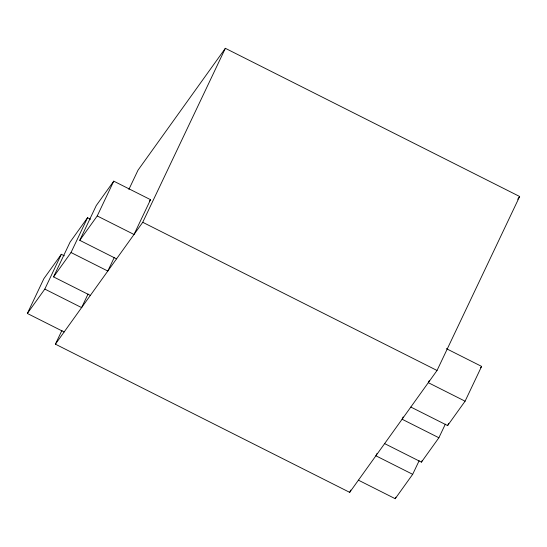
<?xml version="1.0" encoding="UTF-8"?>
<svg xmlns="http://www.w3.org/2000/svg" width="547" height="547" viewBox="0 0 547 547"><rect width="100%" height="100%" fill="white"/><g stroke="black" fill="none" stroke-linecap="round" stroke-linejoin="round"><path stroke-width="0.82" d="M64.136 331.981L27.35 313.458L43.876 278.662L61.339 254.287L64.348 255.798M27.35 313.458L44.82 289.083L61.339 254.287M90.337 295.421L53.551 276.891L70.078 242.095L87.547 217.72L90.549 219.238M53.551 276.891L71.021 252.523L87.547 217.72M79.759 240.331L96.279 205.535L113.749 181.16L150.534 199.682L134.015 234.478L97.229 215.956L79.759 240.331L116.545 258.854M97.229 215.956L113.749 181.16M128.88 189.426L138.015 170.179L225.364 48.307L519.65 196.496L437.032 370.483L349.69 492.355L55.404 344.166L61.982 330.313M88.074 293.992L81.606 307.605L44.82 289.083M114.275 257.425L107.807 271.045L71.021 252.523M55.404 344.166L142.746 222.294L225.364 48.307M349.69 492.355L350.784 490.05M376.972 453.525L375.892 455.795L412.677 474.317L419.146 460.704M403.173 416.964L402.1 419.234L438.885 437.757L445.347 424.137M429.381 380.397L428.301 382.668L465.087 401.19L481.606 366.394L446.325 348.63M358.422 480.17L395.207 498.693L395.925 497.182M384.63 443.61L421.416 462.133L422.134 460.615M410.831 407.043L447.617 425.566L448.697 423.296M149.563 201.036L150.534 199.682M517.667 199.265L519.65 196.496M480.642 367.748L481.606 366.394M395.207 498.693L412.677 474.317M421.416 462.133L438.885 437.757M447.617 425.566L465.087 401.19M142.746 222.294L437.032 370.483"/></g></svg>
